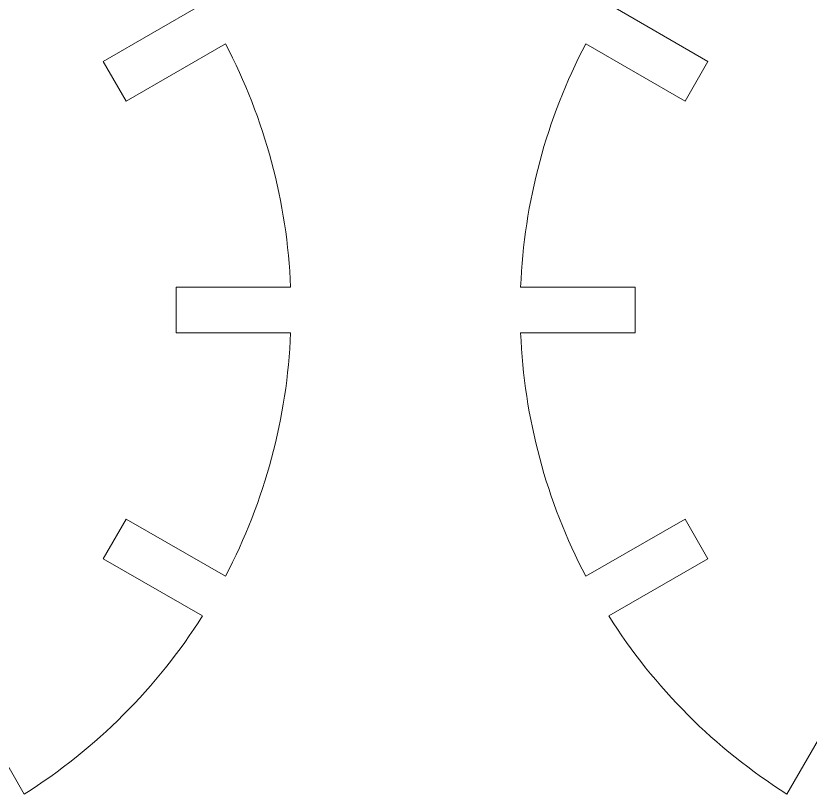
# Model space of a CAD drawing. Header units: millimetres. Extents: x 13 to 321, y 13 to 91.
# Drawn here: x 249.18 to 283.85, y 18.11 to 52.09 of the extents above; entities that cross this region are included whole.
import ezdxf

# ---------------------------------------------------------------- set-up
doc = ezdxf.new("R2010")
doc.units = ezdxf.units.MM
doc.layers.add('lazerCut', color=1, linetype='Continuous', lineweight=0, true_color=0xff0000)

# ---------------------------------------------------------------- blocks, each defined once
blk = doc.blocks.new('wheelDisk')
at = {"layer": 'lazerCut'}
for p, q in [((-16.803, 10.856), (-21.133, 13.356)), ((21.133, 13.356), (16.803, 10.856)), ((-22.133, 11.624), (-17.803, 9.124)), ((17.803, 9.124), (22.133, 11.624)), ((-17.803, 9.124), (-16.803, 10.856)), ((16.803, 10.856), (17.803, 9.124)), ((-19.98, 1), (-24.98, 1)), ((-19.98, -1), (-19.98, 1)), ((24.98, 1), (19.98, 1)), ((19.98, 1), (19.98, -1)), ((-24.98, -1), (-19.98, -1)), ((19.98, -1), (24.98, -1)), ((-17.803, -9.124), (-22.133, -11.624)), ((-16.803, -10.856), (-17.803, -9.124)), ((17.803, -9.124), (16.803, -10.856)), ((22.133, -11.624), (17.803, -9.124)), ((-21.133, -13.356), (-16.803, -10.856)), ((16.803, -10.856), (21.133, -13.356)), ((-10.856, -16.803), (-13.356, -21.133)), ((13.356, -21.133), (10.856, -16.803))]:
    blk.add_line(p, q, dxfattribs=at)
for start, end in [(152.2924, 177.7076), (2.2924, 27.7076), (182.2924, 207.7076), (332.2924, 357.7076), (212.2924, 237.7076), (302.2924, 327.7076)]:
    blk.add_arc((0, 0), 25, start, end, dxfattribs=at)

msp = doc.modelspace()

# ---------------------------------------------------------------- block references
at = {"layer": 'lazerCut', "lineweight": 0}
for p in [(236.193, 39.247), (296.193, 39.247)]:
    msp.add_blockref('wheelDisk', p, dxfattribs=at)

doc.saveas('drawing.dxf')
